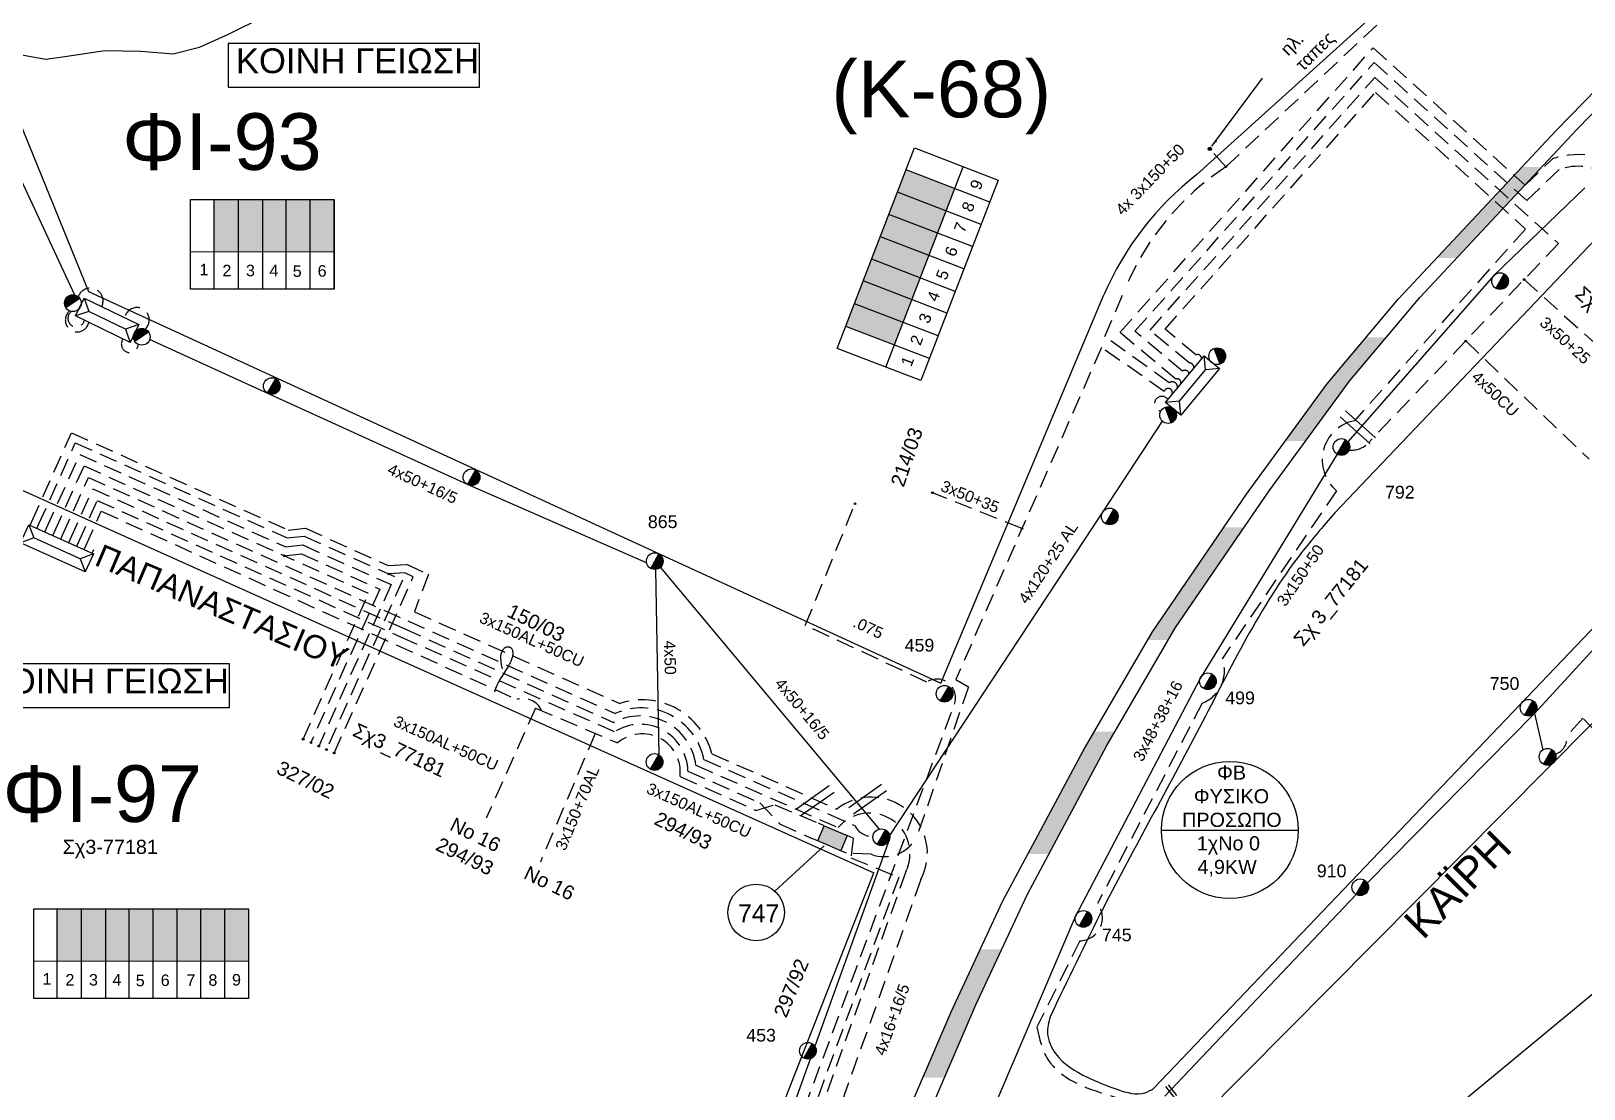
# Model space of a CAD drawing. Header units: millimetres. Extents: x 1421 to 7547, y 822 to 1873.
# Drawn here: x 6287.5 to 6506.8, y 1411.5 to 1560.8 of the extents above; entities that cross this region are included whole.
import ezdxf
from ezdxf.enums import TextEntityAlignment as Align

# ---------------------------------------------------------------- set-up
doc = ezdxf.new("R2010")
doc.units = ezdxf.units.MM
doc.linetypes.add('DASHED', pattern=[19.05, 12.7, -6.35])
doc.layers.get('0').update_dxf_attribs({"lineweight": 30})
for name, color, linetype, lineweight in [('3x150+50', 7, 'Continuous', 30), ('3x48+38', 7, 'Continuous', 30), ('3x50+25', 7, 'DASHED', 30), ('3x50+35+13_5', 7, 'Continuous', 30), ('4x16+16_5', 7, 'Continuous', 30), ('4x50+16_5', 7, 'Continuous', 30), ('4x50AL', 7, 'Continuous', 30), ('4x50CU', 7, 'Continuous', 30), ('Link Box 4 Διευθύνσεων', 7, 'Continuous', 30), ('Pillar OTE', 7, 'Continuous', 30), ('TEXT_ΔΙΑΦΟΡΑ', 7, 'Continuous', 30), ('TEXT_ΚΑΛΩΔΙΩΝ', 7, 'Continuous', 30), ('Άγνωστα', 7, 'Continuous', 30), ('Άγνωστο εναέριο καλώδιο', 7, 'Continuous', 30), ('Άγνωστο Υπόγειο Καλώδιο', 7, 'DASHED', 30), ('Γυμνά εναέρια ΧΤ και ΦΟΠ (3Φ)   4x50+16AL', 7, 'Continuous', 30), ('Επιγραφές - Σχήματα', 7, 'Continuous', 30), ('Καλώδια ΧΤ   3x150+50CU', 7, 'DASHED', 30), ('Καλώδια ΧΤ   3x150+70AL', 7, 'DASHED', 30), ('Καλώδια ΧΤ   3x150AL+50CU', 7, 'DASHED', 30), ('Μηχανική τομή', 7, 'Continuous', 30), ('Στύλος ΦΜ', 7, 'Continuous', 30), ('Στύλος ΦΜ @ 1', 7, 'Continuous', 30), ('Συνδέσεις', 7, 'Continuous', 30), ('Συνεστραμμένα ΧΤ   3x70+54.6+25 AL', 7, 'SYN_LINE', 30), ('Συνεστραμμένα ΧΤ  4x120+25 AL', 7, 'SYN_LINE', 30), ('Τομή', 7, 'Continuous', 30), ('Υποσταθμός εναέριος 2 στύλων', 7, 'Continuous', 30), ('Υποσταθμός πόλεως', 7, 'Continuous', 30), ('Υπόβαθρο ΔΕΗ', 7, 'Continuous', 30), ('Υπόγεια Καλώδια Δικτύου ΧΤ   .075', 7, 'DASHED', 30)]:
    doc.layers.add(name, color=color, linetype=linetype, lineweight=lineweight)
doc.styles.add('arial', font='arial.ttf')
doc.styles.get("Standard").update_dxf_attribs({"font": 'arial.ttf'})
doc.linetypes.add('FRIDI', pattern='A,0.5,-0.001,["|",Standard,S=0.5,R=0,X=0,Y=0.16],-0.001', length=0.502)
doc.linetypes.add('SYN_LINE', pattern='A,0.5,-0.0001,["/\\/\\/\\/",Standard,S=0.1,R=0,X=0,Y=-0.05],-0.25', length=0.7501)
doc.dimstyles.new('ISO-25', dxfattribs={"dimtxt": 2.5, "dimasz": 2.5, "dimexe": 1.25, "dimexo": 0.625, "dimtad": 1, "dimtxsty": 'Standard', "dimcen": 2.5, "dimadec": 0, "dimazin": 0, "dimtfac": 1, "dimtmove": 0, "dimatfit": 3, "dimfxl": 0, "dimarcsym": 0})

# ---------------------------------------------------------------- blocks, each defined once
blk = doc.blocks.new('ΥΠΟΣΤΑΘΜΟΣ ΠΟΛΕΩΣ 9 ΑΝΑΧΩΡΗΣΕΩΝ')
at = {"layer": 'Υποσταθμός πόλεως', "ltscale": 40}
for p, q in [((-9.63, -2.82), (-9.63, -4)), ((-7.12, -2.82), (-7.12, -4)), ((-4.84, -2.82), (-4.84, -4)), ((-2.36, -2.82), (-2.36, -4)), ((0.09, -2.82), (0.09, -4)), ((2.55, -2.82), (2.55, -4)), ((5.02, -2.82), (5.02, -4)), ((7.48, -2.82), (7.48, -4)), ((9.61, -2.82), (9.61, -4))]:
    blk.add_line(p, q, dxfattribs=at)
blk.add_lwpolyline([(-10.02, 2.82), (10.02, 2.82), (10.02, -2.82), (-10.02, -2.82)], close=True, dxfattribs=at)
for points in [[(-7.21, 0), (-10.02, 2.82)], [(-10.02, -2.82), (-7.21, 0)], [(-7.21, 0), (7.21, 0)], [(7.21, 0), (10.02, 2.82)], [(10.02, -2.82), (7.21, 0)]]:
    blk.add_lwpolyline(points, dxfattribs=at)
at = {"layer": 'Υποσταθμός πόλεως', "linetype": 'SYN_LINE', "ltscale": 40, "flags": 1}
for tag, p in [('ΜΕΤΑΣΧΗΜΑΤΙΣΜΟΣ', (10.79, 1.71)), ('ΙΣΧΥΣ', (10.77, -1.08)), ('ΑΡΙΘΜΟΣ', (10.89, -3.8))]:
    blk.add_attdef(tag, p, '', height=1.8, dxfattribs=at)
blk = doc.blocks.new('ΥΠΟΣΤΑΘΜΟΣ ΕΝΑΕΡΙΟΣ ΕΠΙ 2 ΣΤΥΛΩΝ')
at = {"layer": 'Υποσταθμός εναέριος 2 στύλων', "linetype": 'Continuous', "lineweight": -3}
for points in [[(-11.97, -2.11, 0.574793), (-8.45, -0.07, 0.268822), (-9.64, 1.98)], [(9.68, -2.15, 0.574793), (13.19, -0.1, 0.268822), (12.01, 1.95)]]:
    blk.add_hatch(color=256, dxfattribs=at).paths.add_polyline_path(points)
for p, q in [((-11.97, -2.11), (-9.64, 1.98)), ((9.68, -2.15), (12.01, 1.95))]:
    blk.add_line(p, q, dxfattribs=at)
for centre in [(-10.81, -0.07), (10.84, -0.1)]:
    blk.add_circle(centre, 2.36, dxfattribs=at)
at = {"layer": 'Υποσταθμός πόλεως', "linetype": 'Continuous', "lineweight": -3, "ltscale": 40}
blk.add_lwpolyline([(-8.57, 2.82), (8.57, 2.82), (8.57, -2.82), (-8.57, -2.82)], close=True, dxfattribs=at)
for points in [[(-5.75, 0), (-8.57, 2.82)], [(-8.57, -2.82), (-5.75, 0)], [(-5.75, 0), (5.75, 0)], [(5.75, 0), (8.57, 2.82)], [(8.57, -2.82), (5.75, 0)]]:
    blk.add_lwpolyline(points, dxfattribs=at)
at = {"layer": 'Υποσταθμός εναέριος 2 στύλων', "ltscale": 40, "flags": 1}
for tag, p in [('ΜΕΤΑΣΧΗΜΑΤΙΣΜΟΣ', (14.09, 2.51)), ('ΙΣΧΥΣ', (14.07, -0.28)), ('ΑΡΙΘΜΟΣ', (14.19, -3))]:
    blk.add_attdef(tag, p, '', height=1.8, dxfattribs=at)
blk = doc.blocks.new('ΥΠΑΡΧΩΝ ΤΣΙΜΕΝΤΕΝΙΟΣ ΣΤΥΛΟΣ')
at = {"layer": 'Στύλος ΦΜ'}
blk.add_hatch(color=7, dxfattribs=at).paths.add_polyline_path([(-1.29, -2.28, 0.574793), (2.62, 0, 0.268822), (1.3, 2.27)])
at = {"layer": 'Στύλος ΦΜ', "color": 7}
blk.add_line((-1.29, -2.28), (1.3, 2.27), dxfattribs=at)
blk.add_circle((0, 0), 2.62, dxfattribs=at)
at = {"layer": 'Στύλος ΦΜ', "flags": 4}
for tag, p in [('ΑΡΙΘΜΟΣ', (-4.68, 8.05)), ('ΤΥΠΟΣ', (-4.91, 3.03))]:
    blk.add_attdef(tag, p, '', height=4, dxfattribs=at)
blk = doc.blocks.new('LINK BOX 4 ΑΝΑΧΩΡΗΣΕΩΝ')
at = {"layer": 'Link Box 4 Διευθύνσεων', "lineweight": -3, "ltscale": 40}
blk.add_hatch(color=256, dxfattribs=at).paths.add_polyline_path([(-3.54, 0), (-3.54, -4.67), (3.54, -4.67), (3.54, 0)])
for p, q in [((-3.54, 0), (-5.33, 0)), ((5.33, 0), (3.54, 0)), ((-3.54, -4.67), (-5.33, -4.67)), ((5.33, -4.67), (3.54, -4.67))]:
    blk.add_line(p, q, dxfattribs=at)
blk.add_lwpolyline([(-3.54, -4.67), (-3.54, 0), (3.54, 0), (3.54, -4.67)], close=True, dxfattribs=at)
blk = doc.blocks.new('_ΣΥΝΔΕΣΗ')
at = {"layer": 'Συνδέσεις', "linetype": 'SYN_LINE', "ltscale": 40}
blk.add_hatch(color=256, dxfattribs=at).paths.add_polyline_path([(0.5, -0.01, 1), (-0.5, -0.01, 1)])
at = {"layer": 'Συνδέσεις'}
blk.add_circle((0, -0.01), 0.5, dxfattribs=at)
blk = doc.blocks.new('ΜΗΧΑΝΙΚΗ ΤΟΜΗ')
at = {"layer": 'Μηχανική τομή', "lineweight": -3, "ltscale": 40}
for p, q in [((-3.78, 1.15), (3.8, 1.15)), ((3.8, -0.4), (-3.78, -0.4))]:
    blk.add_line(p, q, dxfattribs=at)
blk = doc.blocks.new('ΤΟΜΗ')
at = {"layer": 'Τομή', "lineweight": -3, "ltscale": 40}
for p, q in [((-11.37, 1.1), (11.37, 1.1)), ((11.37, -3.57), (-11.37, -3.57))]:
    blk.add_line(p, q, dxfattribs=at)

msp = doc.modelspace()

# ---------------------------------------------------------------- hatches: boundary and pattern name
at = {"layer": 'Καλώδια ΧΤ   3x150+50CU', "linetype": 'DASHED', "lineweight": -3, "ltscale": 0.2}
h = msp.add_hatch(color=1, dxfattribs=at)
h.dxf.hatch_style = 1
h.paths.add_polyline_path([(6411.06, 1541.19), (6409.86, 1538.08), (6416.74, 1535.43), (6417.94, 1538.54)])
h = msp.add_hatch(color=5, dxfattribs=at)
h.dxf.hatch_style = 1
h.paths.add_polyline_path([(6409.86, 1538.08), (6408.66, 1534.96), (6415.54, 1532.31), (6416.74, 1535.43)])
h = msp.add_hatch(color=27, dxfattribs=at)
h.dxf.hatch_style = 1
h.paths.add_polyline_path([(6313.35, 1529.7), (6316.79, 1529.7), (6316.79, 1537.06), (6313.35, 1537.06)])
h = msp.add_hatch(color=6, dxfattribs=at)
h.dxf.hatch_style = 1
h.paths.add_polyline_path([(6316.79, 1529.7), (6320.23, 1529.7), (6320.23, 1537.06), (6316.79, 1537.06)])
h = msp.add_hatch(color=62, dxfattribs=at)
h.dxf.hatch_style = 1
h.paths.add_polyline_path([(6323.52, 1537.06), (6320.23, 1537.06), (6320.23, 1529.7), (6323.52, 1529.69)])
h = msp.add_hatch(color=5, dxfattribs=at)
h.dxf.hatch_style = 1
h.paths.add_polyline_path([(6326.91, 1529.69), (6326.91, 1537.06), (6323.52, 1537.06), (6323.52, 1529.69)])
h = msp.add_hatch(color=30, dxfattribs=at)
h.dxf.hatch_style = 1
h.paths.add_polyline_path([(6330.31, 1537.06), (6326.91, 1537.06), (6326.91, 1529.69), (6330.31, 1529.69)])
h = msp.add_hatch(color=133, dxfattribs=at)
h.dxf.hatch_style = 1
h.paths.add_polyline_path([(6408.66, 1534.96), (6407.44, 1531.8), (6414.32, 1529.14), (6415.54, 1532.31)])
h = msp.add_hatch(color=2, dxfattribs=at)
h.dxf.hatch_style = 1
h.paths.add_polyline_path([(6414.32, 1529.14), (6407.44, 1531.8), (6406.22, 1528.64), (6413.1, 1525.99)])
h = msp.add_hatch(color=6, dxfattribs=at)
h.dxf.hatch_style = 1
h.paths.add_polyline_path([(6406.22, 1528.64), (6405.03, 1525.56), (6411.91, 1522.91), (6413.1, 1525.99)])
h = msp.add_hatch(color=30, dxfattribs=at)
h.dxf.hatch_style = 1
h.paths.add_polyline_path([(6410.67, 1519.7), (6411.91, 1522.91), (6405.03, 1525.56), (6403.8, 1522.35)])
h = msp.add_hatch(color=27, dxfattribs=at)
h.dxf.hatch_style = 1
h.paths.add_polyline_path([(6409.43, 1516.49), (6410.67, 1519.7), (6403.8, 1522.35), (6402.56, 1519.14)])
h = msp.add_hatch(color=5, dxfattribs=at)
h.dxf.hatch_style = 1
h.paths.add_polyline_path([(6291.18, 1429.55), (6294.62, 1429.54), (6294.62, 1436.91), (6291.18, 1436.91)])
h = msp.add_hatch(color=85, dxfattribs=at)
h.dxf.hatch_style = 1
h.paths.add_polyline_path([(6294.62, 1429.54), (6298.06, 1429.54), (6298.06, 1436.91), (6294.62, 1436.91)])
h = msp.add_hatch(color=27, dxfattribs=at)
h.dxf.hatch_style = 1
h.paths.add_polyline_path([(6301.35, 1436.91), (6298.06, 1436.91), (6298.06, 1429.54), (6301.35, 1429.54)])
h = msp.add_hatch(color=6, dxfattribs=at)
h.dxf.hatch_style = 1
h.paths.add_polyline_path([(6304.74, 1429.53), (6304.74, 1436.91), (6301.35, 1436.91), (6301.35, 1429.54)])
h = msp.add_hatch(color=133, dxfattribs=at)
h.dxf.hatch_style = 1
h.paths.add_polyline_path([(6308.14, 1436.91), (6304.74, 1436.91), (6304.74, 1429.53), (6308.14, 1429.53)])
h = msp.add_hatch(color=50, dxfattribs=at)
h.dxf.hatch_style = 1
h.paths.add_polyline_path([(6311.47, 1436.91), (6308.14, 1436.91), (6308.14, 1429.53), (6311.47, 1429.53)])
h = msp.add_hatch(color=10, dxfattribs=at)
h.dxf.hatch_style = 1
h.paths.add_polyline_path([(6314.81, 1436.91), (6311.47, 1436.91), (6311.47, 1429.53), (6314.81, 1429.53)])
h = msp.add_hatch(color=151, dxfattribs=at)
h.dxf.hatch_style = 1
h.paths.add_polyline_path([(6318.13, 1436.9), (6314.79, 1436.9), (6314.79, 1429.53), (6318.13, 1429.53)])
at = {"layer": 'Υπόβαθρο ΔΕΗ', "lineweight": -3}
h = msp.add_hatch(color=256, dxfattribs=at)
h.dxf.hatch_style = 1
h.paths.add_polyline_path([(6439.45, 1459.96), (6440.58, 1461.9), (6437.65, 1461.9), (6436.09, 1459.21), (6428.29, 1444.65), (6431.25, 1444.65)])
h.paths.add_polyline_path([(6458.82, 1490.76), (6455.95, 1490.76), (6445.86, 1476.01), (6445.2, 1474.87), (6448.12, 1474.87), (6449.14, 1476.62)])
h.paths.add_polyline_path([(6473.64, 1511.36), (6478.9, 1517.62), (6476.1, 1517.62), (6470.53, 1511), (6464.67, 1502.98), (6467.51, 1502.98)])
h.paths.add_polyline_path([(6500.89, 1541.66), (6498.11, 1541.66), (6486.09, 1528.82), (6488.87, 1528.82)])
h = msp.add_hatch(color=256, dxfattribs=at)
h.dxf.hatch_style = 1
h.paths.add_polyline_path([(6382.67, 1330.39), (6384.36, 1334.58), (6381.27, 1334.58), (6379.14, 1329.3), (6373.88, 1316.07), (6376.97, 1316.07)])
h.paths.add_polyline_path([(6397.42, 1366.97), (6394.33, 1366.97), (6386.88, 1348.49), (6389.97, 1348.49)])
h.paths.add_polyline_path([(6408.56, 1394.59), (6410.58, 1399.3), (6407.53, 1399.3), (6405.05, 1393.54), (6399.94, 1380.88), (6403.03, 1380.88)])
h.paths.add_polyline_path([(6420.93, 1423.36), (6424.59, 1431.21), (6421.57, 1431.21), (6417.45, 1422.38), (6413.45, 1413.08), (6416.51, 1413.08)])

# ---------------------------------------------------------------- linework, layer by layer
at = {"lineweight": -3, "ltscale": 0.2}
msp.add_line((6447.14, 1448.03), (6466.47, 1448.03), dxfattribs=at)
msp.add_circle((6456.8, 1448.03), 9.67, dxfattribs=at)
at = {"layer": '3x150+50', "color": 5, "linetype": 'DASHED', "lineweight": -3, "ltscale": 0.2}
msp.add_lwpolyline([(6449.42, 1510.49, 0.641855), (6448.23, 1511.19), (6439.17, 1517.7), (6442.04, 1524.55, -0.148884), (6456.26, 1541.69), (6484.11, 1567.83), (6511.53, 1592.15), (6525.34, 1605.07), (6539.84, 1618.49), (6541.58, 1619.56), (6542.91, 1618.71), (6545, 1620.3)], format="xyb", dxfattribs=at)
at = {"layer": '3x150+50', "color": 2, "linetype": 'DASHED', "lineweight": -3, "ltscale": 0.2}
msp.add_lwpolyline([(6449.8, 1510.93, 0.76995), (6449.16, 1511.7), (6441.28, 1518.29), (6477.06, 1558.5), (6498.51, 1539.1)], format="xyb", dxfattribs=at)
at = {"layer": '3x150+50', "color": 133, "linetype": 'DASHED', "lineweight": -3, "ltscale": 0.2}
msp.add_lwpolyline([(6451.06, 1512.45, 0.533079), (6450.11, 1512.84), (6443.41, 1518.45), (6477.17, 1556.4), (6498.74, 1536.9)], format="xyb", dxfattribs=at)
at = {"layer": '3x150+50', "color": 6, "linetype": 'DASHED', "lineweight": -3, "ltscale": 0.2}
msp.add_lwpolyline([(6451.68, 1513.2, 0.532999), (6451.06, 1513.98), (6445.53, 1518.6), (6477.29, 1554.3), (6503.24, 1530.84)], format="xyb", dxfattribs=at)
at = {"layer": '3x150+50', "color": 30, "linetype": 'DASHED', "lineweight": -3, "ltscale": 0.2}
for points in [[(6452.8, 1514.55, 0.608372), (6452.01, 1515.11), (6447.65, 1518.76), (6477.4, 1552.19), (6498.57, 1532.89)], [(6498.57, 1532.89), (6474.4, 1505.82, 0.633773), (6471.89, 1495.95), (6455.73, 1472.23, -0.414952), (6452.91, 1465.96), (6438.1, 1437.66, -0.625695), (6435.62, 1432.4), (6429.55, 1420.18)]]:
    msp.add_lwpolyline(points, format="xyb", dxfattribs=at)
at = {"layer": '3x48+38', "color": 6, "lineweight": -3, "ltscale": 0.2}
msp.add_lwpolyline([(6471.98, 1501.1), (6452.6, 1469.45), (6434.98, 1435.76), (6423.03, 1407.89), (6415.81, 1389.79), (6406.66, 1369.73), (6402.4, 1358.01)], dxfattribs=at)
at = {"layer": '3x50+25', "color": 6, "lineweight": -3, "ltscale": 0.2}
msp.add_lwpolyline([(6498.39, 1525.76), (6511.6, 1513.86)], dxfattribs=at)
at = {"layer": '3x50+35+13_5', "color": 1, "linetype": 'DASHED', "lineweight": -3, "ltscale": 0.2}
msp.add_lwpolyline([(6427.45, 1490.59), (6414.79, 1495.66)], dxfattribs=at)
at = {"layer": '4x16+16_5', "color": 6, "lineweight": -3, "ltscale": 0.2}
msp.add_lwpolyline([(6385.61, 1382.57), (6408.71, 1446.69)], dxfattribs=at)
at = {"layer": '4x50+16_5', "color": 30, "lineweight": -3, "ltscale": 0.2}
for points in [[(6374.43, 1485.74), (6349.11, 1496.81), (6320.9, 1509.69), (6304.23, 1517.29)], [(6407.33, 1448.17), (6376.41, 1485.17)]]:
    msp.add_lwpolyline(points, dxfattribs=at)
at = {"layer": '4x50+16_5', "color": 133, "lineweight": -3, "ltscale": 0.2}
for points in [[(6476.24, 1440.56), (6499.84, 1464.47), (6517.87, 1484.11), (6538.42, 1505.77)], [(6447.64, 1410.47), (6474.65, 1438.93)]]:
    msp.add_lwpolyline(points, dxfattribs=at)
at = {"layer": '4x50AL', "color": 7, "lineweight": -3, "ltscale": 0.2}
msp.add_lwpolyline([(6375.68, 1484.83), (6376.13, 1458.66)], dxfattribs=at)
at = {"layer": '4x50CU', "color": 6, "linetype": 'DASHED', "lineweight": -3, "ltscale": 0.2}
msp.add_lwpolyline([(6490.12, 1517.09), (6507.57, 1500.39)], dxfattribs=at)
at = {"layer": 'Pillar OTE', "lineweight": -3, "ltscale": 40}
for points in [[(6413.16, 1511.49), (6401.36, 1516.03), (6412.27, 1544.34), (6424.09, 1539.78), (6413.16, 1511.49)], [(6408.23, 1513.39), (6419.16, 1541.68)], [(6422.89, 1536.69), (6411.08, 1541.24)], [(6421.67, 1533.53), (6409.86, 1538.08)], [(6310.02, 1524.42), (6310.02, 1537.06), (6330.31, 1537.06), (6330.31, 1524.4), (6310.02, 1524.42)], [(6313.35, 1524.42), (6313.35, 1537.06)], [(6316.79, 1524.42), (6316.79, 1537.06)], [(6320.23, 1524.41), (6320.23, 1537.06)], [(6323.52, 1524.41), (6323.52, 1537.06)], [(6326.91, 1524.41), (6326.91, 1537.06)], [(6330.31, 1524.4), (6330.31, 1537.06)], [(6420.47, 1530.41), (6408.66, 1534.96)], [(6419.25, 1527.25), (6407.44, 1531.8)], [(6310.02, 1529.71), (6330.31, 1529.69)], [(6418.03, 1524.09), (6406.22, 1528.64)], [(6416.84, 1521.01), (6405.03, 1525.56)], [(6415.6, 1517.8), (6403.8, 1522.35)], [(6414.36, 1514.59), (6402.56, 1519.14)], [(6287.85, 1424.27), (6287.85, 1436.91), (6318.18, 1436.91), (6318.18, 1424.24), (6287.85, 1424.27)], [(6291.18, 1424.27), (6291.18, 1436.91)], [(6294.62, 1424.26), (6294.62, 1436.91)], [(6298.06, 1424.26), (6298.06, 1436.91)], [(6301.35, 1424.26), (6301.35, 1436.91)], [(6304.74, 1424.25), (6304.74, 1436.91)], [(6308.14, 1424.25), (6308.14, 1436.91)], [(6311.47, 1424.25), (6311.47, 1436.91)], [(6314.86, 1424.24), (6314.86, 1436.91)], [(6287.85, 1429.55), (6318.18, 1429.52)]]:
    msp.add_lwpolyline(points, dxfattribs=at)
at = {"layer": 'Άγνωστα', "lineweight": -3}
msp.add_lwpolyline([(6354.09, 1470.78), (6353.94, 1471.37), (6353.86, 1471.88), (6353.83, 1472.29), (6353.85, 1472.64), (6353.9, 1472.92), (6353.98, 1473.14), (6354.06, 1473.32), (6354.15, 1473.46), (6354.23, 1473.58), (6354.31, 1473.67), (6354.37, 1473.74), (6354.44, 1473.79), (6354.5, 1473.83), (6354.56, 1473.86), (6354.63, 1473.88), (6354.69, 1473.89), (6354.76, 1473.89), (6354.84, 1473.89), (6354.91, 1473.89), (6354.99, 1473.88), (6355.07, 1473.86), (6355.14, 1473.84), (6355.2, 1473.81), (6355.27, 1473.77), (6355.32, 1473.72), (6355.36, 1473.67), (6355.4, 1473.6), (6355.44, 1473.53), (6355.46, 1473.45), (6355.48, 1473.37), (6355.5, 1473.28), (6355.51, 1473.18), (6355.52, 1473.09), (6355.52, 1472.98), (6355.52, 1472.87), (6355.51, 1472.76), (6355.49, 1472.64), (6355.47, 1472.51), (6355.44, 1472.38), (6355.4, 1472.25), (6355.36, 1472.11), (6355.3, 1471.97), (6355.24, 1471.81), (6355.16, 1471.65), (6355.07, 1471.48), (6354.98, 1471.3), (6354.87, 1471.11), (6354.74, 1470.91), (6354.61, 1470.69), (6354.46, 1470.47), (6354.31, 1470.23), (6354.15, 1469.99), (6354, 1469.75), (6353.85, 1469.52), (6353.71, 1469.28), (6353.58, 1469.06), (6353.47, 1468.85), (6353.37, 1468.65), (6353.28, 1468.46), (6353.21, 1468.29), (6353.14, 1468.14), (6353.09, 1468), (6353.05, 1467.88), (6353.01, 1467.79), (6352.99, 1467.71), (6352.97, 1467.65), (6352.95, 1467.61), (6352.94, 1467.58), (6352.93, 1467.56), (6352.93, 1467.55), (6352.93, 1467.55), (6352.93, 1467.54), (6352.93, 1467.54), (6352.93, 1467.54), (6352.93, 1467.54), (6352.93, 1467.54), (6352.93, 1467.54), (6352.93, 1467.54), (6352.93, 1467.54), (6352.93, 1467.54)], dxfattribs=at)
at = {"layer": 'Άγνωστο εναέριο καλώδιο', "color": 133, "lineweight": -3, "ltscale": 0.2}
msp.add_lwpolyline([(6499.84, 1464.47), (6501.04, 1459.36)], dxfattribs=at)
at = {"layer": 'Άγνωστο Υπόγειο Καλώδιο', "color": 5, "lineweight": -3, "ltscale": 0.2}
msp.add_lwpolyline([(6456.26, 1541.69), (6453.98, 1544.21)], dxfattribs=at)
at = {"layer": 'Άγνωστο Υπόγειο Καλώδιο', "color": 1, "lineweight": -3, "ltscale": 0.2}
msp.add_lwpolyline([(6448.61, 1509.51, 1.125058), (6447.54, 1509.97), (6438.67, 1516.16), (6418.1, 1469.3), (6419.88, 1468.23), (6412.61, 1447.17, -0.386833), (6406.13, 1444.61), (6406.13, 1444.61), (6402.68, 1444.75)], format="xyb", dxfattribs=at)
at = {"layer": 'Γυμνά εναέρια ΧΤ και ΦΟΠ (3Φ)   4x50+16AL', "color": 2, "lineweight": -3, "ltscale": 0.2}
msp.add_lwpolyline([(6506.94, 1538.69), (6494.08, 1526.32), (6473.49, 1502.85)], dxfattribs=at)
at = {"layer": 'Επιγραφές - Σχήματα', "color": 190, "lineweight": -3}
for points in [[(6315.33, 1552.9), (6350.84, 1552.9), (6350.84, 1559.08), (6315.33, 1559.08)], [(6279.98, 1465.32), (6315.5, 1465.32), (6315.5, 1471.5), (6279.98, 1471.5)]]:
    msp.add_lwpolyline(points, close=True, dxfattribs=at)
at = {"layer": 'Καλώδια ΧΤ   3x150+50CU', "color": 27, "lineweight": -3, "ltscale": 0.2}
msp.add_lwpolyline([(6294.14, 1523.33, -1.05877), (6297.47, 1521.95, 10.818735)], format="xyb", dxfattribs=at)
at = {"layer": 'Καλώδια ΧΤ   3x150+50CU', "color": 62, "lineweight": -3, "ltscale": 0.2}
msp.add_lwpolyline([(6293.23, 1521.26, 1.513133), (6295.01, 1520.02, -2.773593)], format="xyb", dxfattribs=at)
at = {"layer": 'Καλώδια ΧΤ   3x150+50CU', "color": 5, "lineweight": -3, "ltscale": 0.2}
msp.add_lwpolyline([(6300.71, 1520.37, -1.410124), (6303.58, 1518.75, 10.818735)], format="xyb", dxfattribs=at)
at = {"layer": 'Καλώδια ΧΤ   3x150+50CU', "color": 6, "lineweight": -3, "ltscale": 0.2}
msp.add_arc((6293.99, 1520.04), 1.67, 129.3587, 348.5363, dxfattribs=at)
at = {"layer": 'Καλώδια ΧΤ   3x150+50CU', "color": 30, "lineweight": -3, "ltscale": 0.2}
msp.add_arc((6301.43, 1516.66), 1.2, 144.0163, 357.2627, dxfattribs=at)
at = {"layer": 'Καλώδια ΧΤ   3x150+50CU', "color": 27, "lineweight": -3, "ltscale": 0.2}
msp.add_arc((6447.21, 1508.23), 1.04, 35.7239, 261.7194, dxfattribs=at)
at = {"layer": 'Καλώδια ΧΤ   3x150+70AL', "color": 2, "lineweight": -3, "ltscale": 0.2}
msp.add_lwpolyline([(6498.51, 1539.1), (6502.4, 1542.8, -0.274905), (6513.8, 1540.37), (6516.32, 1542.19, -0.367973), (6520.25, 1542.04, -1.541527)], format="xyb", dxfattribs=at)
at = {"layer": 'Καλώδια ΧΤ   3x150+70AL', "color": 133, "lineweight": -3, "ltscale": 0.2}
for points in [[(6498.74, 1536.9), (6503.31, 1541.28, -0.512812), (6513.83, 1534.1), (6537.59, 1509.3, -0.803636), (6539.85, 1507.6, 2.054828)], [(6513.75, 1456.38), (6506.68, 1463.81), (6504.37, 1461.29, -0.373325), (6502.79, 1458.76, -3.765791)]]:
    msp.add_lwpolyline(points, format="xyb", dxfattribs=at)
at = {"layer": 'Καλώδια ΧΤ   3x150+70AL', "color": 6, "lineweight": -3, "ltscale": 0.2}
msp.add_lwpolyline([(6503.24, 1530.84), (6476.37, 1502.69, -0.234226), (6473.67, 1501.7, -3.204103)], format="xyb", dxfattribs=at)
at = {"layer": 'Καλώδια ΧΤ   3x150+70AL', "color": 27, "lineweight": -3, "ltscale": 0.2}
msp.add_lwpolyline([(6367.17, 1461.67), (6359.42, 1443.5)], dxfattribs=at)
at = {"layer": 'Καλώδια ΧΤ   3x150+70AL', "color": 30, "lineweight": -3, "ltscale": 0.2}
msp.add_spline([(6429.55, 1420.18), (6431.11, 1415.63), (6439.76, 1410.59), (6444.22, 1409.35)], degree=3, dxfattribs=at)
at = {"layer": 'Καλώδια ΧΤ   3x150AL+50CU', "color": 151, "lineweight": -3, "ltscale": 0.2}
msp.add_lwpolyline([(6287.58, 1491.6), (6293.19, 1504.11), (6323.81, 1490.37), (6326.23, 1490.64), (6337.93, 1485.38), (6340.5, 1485.55), (6343.62, 1484.15), (6341.62, 1478.85), (6370.63, 1465.91, -0.432083), (6383.65, 1458.8), (6401.28, 1450.99, -0.809), (6413.16, 1441.04), (6400.54, 1405.51, -0.392826), (6395.74, 1397.77), (6391.3, 1385.49), (6373.06, 1393.11)], format="xyb", dxfattribs=at)
at = {"layer": 'Καλώδια ΧΤ   3x150AL+50CU', "color": 133, "lineweight": -3, "ltscale": 0.2}
for points in [[(6288.55, 1491.16), (6293.73, 1502.7), (6323.64, 1489.28), (6326.06, 1489.54), (6339.94, 1483.32), (6329.2, 1459.39)], [(6330.3, 1458.9), (6341.47, 1483.8), (6340.28, 1484.33), (6338, 1484.19)]]:
    msp.add_lwpolyline(points, dxfattribs=at)
at = {"layer": 'Καλώδια ΧΤ   3x150AL+50CU', "color": 50, "lineweight": -3, "ltscale": 0.2}
msp.add_lwpolyline([(6289.67, 1490.66), (6294.35, 1501.07), (6323.45, 1488.01), (6325.86, 1488.28), (6338.34, 1482.68), (6328.11, 1459.89)], dxfattribs=at)
at = {"layer": 'Καλώδια ΧΤ   3x150AL+50CU', "color": 10, "lineweight": -3, "ltscale": 0.2}
for points in [[(6290.8, 1490.15), (6294.97, 1499.44), (6323.25, 1486.75), (6325.66, 1487.02), (6336.74, 1482.05), (6327.01, 1460.38)], [(6325.92, 1460.87), (6335.14, 1481.42), (6323.25, 1486.75)]]:
    msp.add_lwpolyline(points, dxfattribs=at)
at = {"layer": 'Καλώδια ΧΤ   3x150AL+50CU', "color": 6, "lineweight": -3, "ltscale": 0.2}
msp.add_lwpolyline([(6291.92, 1489.65), (6295.59, 1497.81), (6340.68, 1477.58), (6370, 1464.49, -0.48179), (6382.52, 1457.99), (6403.82, 1448.68, 0.279497), (6406.4, 1447.09)], format="xyb", dxfattribs=at)
at = {"layer": 'Καλώδια ΧΤ   3x150AL+50CU', "color": 85, "lineweight": -3, "ltscale": 0.2}
msp.add_lwpolyline([(6293.04, 1489.15), (6296.2, 1496.2), (6340.18, 1476.47), (6369.77, 1463.2, -0.527935), (6381.39, 1457.18), (6401.5, 1448.37, -0.887636), (6411.04, 1442.16), (6398.45, 1406.96, -0.44743), (6394.4, 1399.67), (6389.65, 1384.88, -0.351086), (6386.81, 1377.68), (6373.21, 1339.81), (6373.9, 1337), (6372.82, 1334.2)], format="xyb", dxfattribs=at)
at = {"layer": 'Καλώδια ΧΤ   3x150AL+50CU', "color": 5, "lineweight": -3, "ltscale": 0.2}
for points in [[(6294.17, 1488.64), (6296.83, 1494.56), (6339.67, 1475.33), (6369.9, 1461.91, -0.58442), (6380.26, 1456.36), (6390.4, 1451.87), (6393.21, 1448.93), (6397.78, 1446.86)], [(6370.62, 1334.99), (6371.9, 1338.06), (6371.55, 1339.75), (6382.39, 1371), (6385, 1378.42, 0.463521), (6387.82, 1384.19), (6390.07, 1390.84), (6417.9, 1465.8, 0.718913), (6414.02, 1468.93)]]:
    msp.add_lwpolyline(points, format="xyb", dxfattribs=at)
at = {"layer": 'Καλώδια ΧΤ   3x150AL+50CU', "color": 27, "lineweight": -3, "ltscale": 0.2}
for points in [[(6295.21, 1488.17), (6297.4, 1493.05), (6356.1, 1466.47)], [(6358.74, 1465.26), (6351.78, 1449.73)]]:
    msp.add_lwpolyline(points, dxfattribs=at)
msp.add_lwpolyline([(6358.74, 1465.26), (6370.31, 1460.33, -0.682207), (6379.15, 1455.57), (6389.87, 1450.8), (6392.53, 1451.61), (6398.7, 1449)], format="xyb", dxfattribs=at)
at = {"layer": 'Καλώδια ΧΤ   3x150AL+50CU', "color": 5, "lineweight": -3, "ltscale": 0.2}
msp.add_lwpolyline([(6403.6, 1446.9), (6403.29, 1444.13), (6410.04, 1441.36), (6396.96, 1405.82)], dxfattribs=at)
at = {"layer": 'Καλώδια ΧΤ   3x150AL+50CU', "color": 27, "lineweight": -3, "ltscale": 0.2}
msp.add_arc((6356.96, 1463.68), 2.92, 24.4189, 107.1182, dxfattribs=at)
at = {"layer": 'Συνεστραμμένα ΧΤ   3x70+54.6+25 AL', "color": 6, "linetype": 'SYN_LINE', "lineweight": -3, "ltscale": 20}
msp.add_lwpolyline([(6280.32, 1552.02), (6293.6, 1523.58)], dxfattribs=at)
at = {"layer": 'Συνεστραμμένα ΧΤ  4x120+25 AL', "color": 27, "lineweight": -3, "ltscale": 20}
msp.add_lwpolyline([(6447.27, 1505.78), (6438.82, 1492.91), (6408.72, 1447.28)], dxfattribs=at)
at = {"layer": 'Υπόβαθρο ΔΕΗ', "lineweight": -3, "ltscale": 0.2}
msp.add_line((6346.98, 1290.43), (6406.53, 1442.01), dxfattribs=at)
at = {"layer": 'Υπόβαθρο ΔΕΗ', "linetype": 'Continuous', "lineweight": -3, "ltscale": 0.2}
for points in [[(6322.44, 1185.17), (6349.53, 1254.79), (6379.14, 1329.3), (6405.05, 1393.54), (6417.45, 1422.38), (6424.74, 1438.02), (6436.09, 1459.21), (6445.86, 1476.01), (6459.17, 1495.45), (6470.53, 1511), (6480.65, 1523.02), (6502.92, 1546.81), (6522.07, 1566.47), (6539.96, 1585.95), (6574.7, 1622.31), (6613.97, 1664.67), (6644.41, 1693.88), (6690, 1737.52), (6741.5, 1785.33), (6802.03, 1840.57)], [(6325.97, 1186.27), (6353.06, 1255.89), (6382.67, 1330.39), (6408.56, 1394.59), (6420.93, 1423.36), (6428.17, 1438.88), (6439.45, 1459.96), (6449.14, 1476.62), (6462.36, 1495.93), (6473.64, 1511.36), (6483.64, 1523.24), (6505.84, 1546.95), (6525, 1566.62), (6542.89, 1586.12), (6577.63, 1622.47), (6616.85, 1664.78), (6647.23, 1693.93), (6692.8, 1737.55), (6744.28, 1785.34), (6804.8, 1840.57)]]:
    msp.add_lwpolyline(points, dxfattribs=at)
at = {"layer": 'Υπόβαθρο ΔΕΗ', "lineweight": -3, "ltscale": 0.2}
for points in [[(6452.16, 1540.61), (6510.84, 1593.59), (6638.72, 1711.43)], [(6274.3, 1592.12), (6270.84, 1584.93), (6295.59, 1524.06), (6415.99, 1468.78), (6439.03, 1523.6)], [(6446.04, 1411.56), (6537.6, 1507.41), (6511.32, 1534.46), (6471.63, 1492.8)], [(6452.74, 1407.44), (6544.3, 1499.65), (6565.81, 1478.44), (6530.26, 1443.22), (6466.82, 1390.77)], [(6189.57, 1385.99), (6246.28, 1429.82), (6282.07, 1497.86), (6406.53, 1442.01)]]:
    msp.add_lwpolyline(points, dxfattribs=at)
at = {"layer": 'Υπόβαθρο ΔΕΗ', "linetype": 'FRIDI', "lineweight": -3, "ltscale": 0.5}
msp.add_lwpolyline([(6221.63, 1541), (6226.52, 1544.88), (6230.59, 1547.21), (6235.01, 1548.3), (6240.37, 1549), (6248.18, 1550.1), (6257.12, 1552.13), (6263.62, 1553.08), (6269.68, 1554.12), (6273.93, 1554.77), (6276.96, 1556.51), (6278.6, 1557.75), (6280.48, 1558.09), (6283.31, 1558.09), (6286.39, 1557.45), (6289.57, 1556.9), (6292.25, 1557.25), (6297.88, 1558.1), (6302.99, 1558), (6307.56, 1557.61), (6311.28, 1558.55), (6315.36, 1560.43), (6320.49, 1562.93)], dxfattribs=at)
at = {"layer": 'Υπόβαθρο ΔΕΗ', "lineweight": -3}
msp.add_lwpolyline([(6392.55, 1439.39), (6399.52, 1445.81)], dxfattribs=at)
msp.add_circle((6389.89, 1436.4), 4, dxfattribs=at)
at = {"layer": 'Υπόβαθρο ΔΕΗ', "lineweight": -3, "ltscale": 0.2}
msp.add_arc((6478.87, 1506.42), 43.39, 127.9971, 156.6678, dxfattribs=at)
for points in [[(6471.63, 1492.8), (6466.84, 1487.07), (6452.53, 1462.51), (6438.95, 1437.06), (6431.42, 1421.67)], [(6431.42, 1421.67), (6431.06, 1419.3), (6432.19, 1416.47), (6436.66, 1413.13), (6440.98, 1411.39), (6444.78, 1410.92), (6446.04, 1411.56)]]:
    msp.add_spline(points, degree=3, dxfattribs=at)
at = {"layer": 'Υπόγεια Καλώδια Δικτύου ΧΤ   .075', "color": 5, "lineweight": -3, "ltscale": 0.2}
msp.add_lwpolyline([(6414.02, 1468.93), (6396.84, 1476.93), (6403.86, 1494.11)], dxfattribs=at)

# ---------------------------------------------------------------- block references
at = {"layer": 'Link Box 4 Διευθύνσεων', "lineweight": -3, "xscale": 0.4999999999999996, "yscale": 0.4999999999999996, "zscale": 0.4999999999999996, "rotation": 336.7565664084485}
msp.add_blockref('LINK BOX 4 ΑΝΑΧΩΡΗΣΕΩΝ', (6401.15, 1447.95), dxfattribs=at)
at = {"layer": 'Μηχανική τομή', "lineweight": -3, "xscale": 0.2499999999999188, "yscale": 0.2499999999999188, "zscale": 0.2499999999999188, "rotation": 128.652645750245}
msp.add_blockref('ΜΗΧΑΝΙΚΗ ΤΟΜΗ', (6448.59, 1411.24), dxfattribs=at)
at = {"layer": 'Στύλος ΦΜ @ 1', "lineweight": -3, "ltscale": 40, "xscale": 0.4499999999998181, "yscale": 0.4499999999998181, "zscale": 0.4499999999998181}
for p in [(6494.97, 1525.54), (6321.48, 1510.72), (6349.69, 1497.84), (6439.84, 1492.31), (6375.55, 1457.64), (6501.68, 1458.37), (6407.58, 1447.02)]:
    msp.add_blockref('ΥΠΑΡΧΩΝ ΤΣΙΜΕΝΤΕΝΙΟΣ ΣΤΥΛΟΣ', p, dxfattribs=at)
at = {"layer": 'Στύλος ΦΜ @ 1', "lineweight": -3, "ltscale": 40}
ref = msp.add_blockref('ΥΠΑΡΧΩΝ ΤΣΙΜΕΝΤΕΝΙΟΣ ΣΤΥΛΟΣ', (6472.56, 1502.12), dxfattribs=dict(at, xscale=0.4499999999998181, yscale=0.4499999999998181, zscale=0.4499999999998181))
ref.add_attrib('ΤΥΠΟΣ', '792', (6478.72, 1494.84), dxfattribs={"layer": 'Στύλος ΦΜ', "height": 1.8, "flags": 4})
ref = msp.add_blockref('ΥΠΑΡΧΩΝ ΤΣΙΜΕΝΤΕΝΙΟΣ ΣΤΥΛΟΣ', (6375.58, 1486), dxfattribs=dict(at, xscale=0.4499999999998181, yscale=0.4499999999998181, zscale=0.4499999999998181))
ref.add_attrib('ΤΥΠΟΣ', '865', (6374.6, 1490.67), dxfattribs={"layer": 'Στύλος ΦΜ', "height": 1.8, "flags": 4})
ref = msp.add_blockref('ΥΠΑΡΧΩΝ ΤΣΙΜΕΝΤΕΝΙΟΣ ΣΤΥΛΟΣ', (6416.51, 1467.28), dxfattribs=dict(at, xscale=0.4499999999998181, yscale=0.4499999999998181, zscale=0.4499999999998181))
ref.add_attrib('ΤΥΠΟΣ', '459', (6410.87, 1473.23), dxfattribs={"layer": 'Στύλος ΦΜ', "height": 1.8, "flags": 4})
ref = msp.add_blockref('ΥΠΑΡΧΩΝ ΤΣΙΜΕΝΤΕΝΙΟΣ ΣΤΥΛΟΣ', (6453.7, 1469.04), dxfattribs=dict(at, xscale=0.4499999999998181, yscale=0.4499999999998181, zscale=0.4499999999998181))
ref.add_attrib('ΤΥΠΟΣ', '499', (6456.15, 1465.79), dxfattribs={"layer": 'Στύλος ΦΜ', "height": 1.8, "flags": 4})
ref = msp.add_blockref('ΥΠΑΡΧΩΝ ΤΣΙΜΕΝΤΕΝΙΟΣ ΣΤΥΛΟΣ', (6499, 1465.3), dxfattribs=dict(at, xscale=0.4499999999998181, yscale=0.4499999999998181, zscale=0.4499999999998181))
ref.add_attrib('ΤΥΠΟΣ', '750', (6493.51, 1467.82), dxfattribs={"layer": 'Στύλος ΦΜ', "height": 1.8, "flags": 4})
ref = msp.add_blockref('ΥΠΑΡΧΩΝ ΤΣΙΜΕΝΤΕΝΙΟΣ ΣΤΥΛΟΣ', (6475.23, 1439.95), dxfattribs=dict(at, xscale=0.4499999999998181, yscale=0.4499999999998181, zscale=0.4499999999998181))
ref.add_attrib('ΤΥΠΟΣ', '910', (6469.09, 1441.37), dxfattribs={"layer": 'Στύλος ΦΜ', "height": 1.8, "flags": 4})
ref = msp.add_blockref('ΥΠΑΡΧΩΝ ΤΣΙΜΕΝΤΕΝΙΟΣ ΣΤΥΛΟΣ', (6436.12, 1435.49), dxfattribs=dict(at, xscale=0.4499999999998181, yscale=0.4499999999998181, zscale=0.4499999999998181))
ref.add_attrib('ΤΥΠΟΣ', '745', (6438.74, 1432.33), dxfattribs={"layer": 'Στύλος ΦΜ', "height": 1.8, "flags": 4})
ref = msp.add_blockref('ΥΠΑΡΧΩΝ ΤΣΙΜΕΝΤΕΝΙΟΣ ΣΤΥΛΟΣ', (6397.21, 1416.87), dxfattribs=dict(at, xscale=0.4499999999998181, yscale=0.4499999999998181, zscale=0.4499999999998181))
ref.add_attrib('ΤΥΠΟΣ', '453', (6388.5, 1418.16), dxfattribs={"layer": 'Στύλος ΦΜ', "height": 1.8, "flags": 4})
at = {"layer": 'Συνδέσεις', "lineweight": -3}
for p, xscale, yscale, zscale in [((6453.98, 1544.21), 0.4777242751394019, 0.4777242751394019, 0.4777242751394019), ((6456.26, 1541.7), 0.25, 0.25, 0.25), ((6498.39, 1525.76), 0.25, 0.25, 0.25), ((6490.12, 1517.09), 0.25, 0.25, 0.25), ((6403.86, 1494.11), 0.25, 0.25, 0.25), ((6414.79, 1495.66), 0.25, 0.25, 0.25), ((6427.45, 1490.59), 0.25, 0.25, 0.25), ((6323.25, 1486.75), 0.25, 0.25, 0.25), ((6338, 1484.19), 0.25, 0.25, 0.25), ((6325.92, 1460.87), 0.25, 0.25, 0.25), ((6327.02, 1460.38), 0.25, 0.25, 0.25), ((6328.11, 1459.89), 0.25, 0.25, 0.25), ((6329.21, 1459.4), 0.25, 0.25, 0.25), ((6330.3, 1458.91), 0.25, 0.25, 0.25)]:
    msp.add_blockref('_ΣΥΝΔΕΣΗ', p, dxfattribs=dict(at, xscale=xscale, yscale=yscale, zscale=zscale))
at = {"layer": 'Τομή', "lineweight": -3}
for p, xscale, yscale, zscale, rotation in [((6475.09, 1505.12), 0.2499999999998871, 0.2499999999998871, 0.2499999999998871, 317.9789614338584), ((6398.06, 1452.44), 0.2499999999998872, 0.2499999999998872, 0.2499999999998872, 35.15405821049129), ((6405.46, 1452.65), 0.2499999999998872, 0.2499999999998872, 0.2499999999998872, 35.15405821049129)]:
    msp.add_blockref('ΤΟΜΗ', p, dxfattribs=dict(at, xscale=xscale, yscale=yscale, zscale=zscale, rotation=rotation))
at = {"layer": 'Υποσταθμός εναέριος 2 στύλων', "lineweight": -3}
for p, xscale, yscale, zscale, rotation in [((6298.24, 1520.01), 0.4999999999999998, 0.4999999999999998, 0.4999999999999998, 154.0559860168093), ((6451.52, 1510.8), 0.4999999999999997, 0.4999999999999997, 0.4999999999999997, 50.24489595761477)]:
    msp.add_blockref('ΥΠΟΣΤΑΘΜΟΣ ΕΝΑΕΡΙΟΣ ΕΠΙ 2 ΣΤΥΛΩΝ', p, dxfattribs=dict(at, xscale=xscale, yscale=yscale, zscale=zscale, rotation=rotation))
at = {"layer": 'Υποσταθμός πόλεως', "lineweight": -3, "xscale": 0.4999999999999996, "yscale": 0.4999999999999996, "zscale": 0.4999999999999996, "rotation": 155.8334942481838}
msp.add_blockref('ΥΠΟΣΤΑΘΜΟΣ ΠΟΛΕΩΣ 9 ΑΝΑΧΩΡΗΣΕΩΝ', (6291.14, 1487.81), dxfattribs=at)

# ---------------------------------------------------------------- texts
at = {"lineweight": -3, "ltscale": 30, "char_height": 1.63, "width": 11.2573, "attachment_point": 1}
for s, insert, rotation in [('9', (6420.03, 1538.86), 68.9313), ('8', (6418.86, 1535.75), 68.9313), ('7', (6417.77, 1532.83), 68.9313), ('6', (6416.46, 1529.44), 68.9313), ('5', (6415.22, 1526.15), 68.9313), ('4', (6413.96, 1523.1), 68.9313), ('3', (6412.77, 1520.01), 68.9313), ('2', (6411.57, 1516.91), 68.9313), ('1', (6410.28, 1513.93), 68.9313), ('1', (6289.1, 1427.83), 0.0036), ('2', (6292.33, 1427.7), 0.0036), ('3', (6295.66, 1427.7), 0.0036), ('4', (6298.97, 1427.7), 0.0036), ('5', (6302.27, 1427.61), 0.0036), ('6', (6305.79, 1427.64), 0.0036), ('7', (6309.42, 1427.64), 0.0036), ('8', (6312.53, 1427.67), 0.0036), ('9', (6315.86, 1427.7), 0.0036)]:
    msp.add_mtext(s, dxfattribs=dict(at, insert=insert, rotation=rotation))
for s, insert in [('1', (6311.26, 1527.98)), ('2', (6314.5, 1527.85)), ('3', (6317.83, 1527.85)), ('4', (6321.14, 1527.85)), ('5', (6324.44, 1527.77)), ('6', (6327.96, 1527.8))]:
    msp.add_mtext(s, dxfattribs=dict(at, insert=insert))
at = {"lineweight": -3, "ltscale": 40, "attachment_point": 1, "style": 'arial'}
for s, insert, char_height, width, rotation in [('{\\H1.083x;ΠΑΠΑΝΑΣΤΑΣΙΟΥ}', (6297.54, 1488.5), 3, 35.3422, 336.9122), ('{\\H1.083x;KAΪΡΗ}', (6481.03, 1435.45), 4, 24.5124, 45.1279)]:
    msp.add_mtext(s, dxfattribs=dict(at, insert=insert, char_height=char_height, width=width, rotation=rotation))
at = {"layer": 'TEXT_ΔΙΑΦΟΡΑ', "color": 7, "lineweight": -3}
note = msp.add_mtext_dynamic_manual_height_columns('ηλ. ', width=1.8, gutter_width=1.64, heights=[0.0453, 0], dxfattribs=dict(at, insert=(6461.32, 1556.09), char_height=1.8, attachment_point=1, rotation=44.6407))
for column, words in zip(note.columns.linked_columns, ['ταπες']):
    column.text = words
at = {"layer": 'TEXT_ΚΑΛΩΔΙΩΝ', "lineweight": -3, "ltscale": 0.2}
for s, rotation, p in [('4x 3x150+50', 46.0834, (6445.54, 1539.9)), ('3x50+25', 317.9696, (6504.18, 1517.17)), ('4x50CU', 316.2566, (6494.3, 1509.63)), ('4x50+16/5', 335.4646, (6342.79, 1496.95)), ('3x50+35', 337.9683, (6420.13, 1495.11)), ('4x120+25 AL', 56.5879, (6431.13, 1485.78)), ('3x150+50', 55.7384, (6466.77, 1484)), ('3x150AL+50CU', 335.9478, (6358.21, 1474.93)), ('.075', 335.045, (6405.75, 1476.62)), ('4x50', 271.54, (6377.74, 1472.38)), ('4x50+16/5', 309.8834, (6396.41, 1465.14)), ('3x48+38+16', 62.3906, (6446.63, 1463.43)), ('3x150AL+50CU', 335.9478, (6346.09, 1460.3)), ('3x150+70AL', 67.3114, (6364.63, 1451.12)), ('3x150AL+50CU', 335.9478, (6381.82, 1450.82)), ('4x16+16/5', 70.1907, (6409.09, 1421.27))]:
    msp.add_text(s, height=1.6, rotation=rotation, dxfattribs=at).set_placement(p, align=Align.MIDDLE_CENTER)
at = {"layer": 'Άγνωστα', "color": 7, "lineweight": -3, "insert": (6387.34, 1437.52), "char_height": 2.5, "attachment_point": 1}
msp.add_mtext_dynamic_manual_height_columns('747', width=1.8, gutter_width=12.5, heights=[0.0453], dxfattribs=at)
at = {"layer": 'Επιγραφές - Σχήματα', "color": 190, "lineweight": -3, "char_height": 3.5, "width": 35.1311, "attachment_point": 1}
for insert in [(6316.41, 1558.4), (6281.07, 1470.82)]:
    msp.add_mtext('KOINH ΓΕΙΩΣΗ', dxfattribs=dict(at, insert=insert))
at = {"layer": 'Υπόβαθρο ΔΕΗ', "lineweight": -3, "attachment_point": 1}
for s, width, heights, insert, char_height in [('(K-68)', 30.8332, [0], (6400.52, 1556.66), 8), ('ΦI-93', 30.8332, [0], (6300.35, 1549.24), 8), ('ΦI-97', 30.8332, [0], (6283.46, 1457.17), 8), ('{\\W8.64836; }ΦΒ \\P{\\W4.42067; }ΦΥΣΙΚΟ \\P{\\W2.28183; }ΠΡΟΣΩΠΟ', 17.2548, [9.11], (6448.29, 1457.14), 2), ('Σχ3-77181', 17.2548, [0], (6291.95, 1446.66), 2), ('{\\W5.64925; }1χΝο 0\\P{\\W5.75643; }4,9KW', 17.2548, [0], (6447.76, 1447.16), 2)]:
    msp.add_mtext_dynamic_manual_height_columns(s, width=width, gutter_width=12.5, heights=heights, dxfattribs=dict(at, insert=insert, char_height=char_height))
at = {"layer": 'Υπόβαθρο ΔΕΗ', "lineweight": -3, "char_height": 2, "attachment_point": 1}
for s, insert, rotation in [('Σχ 3_77181', (6506.74, 1525), 318), ('214/03', (6408.84, 1496.98), 71.2766), ('Σχ 3_77181', (6465.62, 1475.07), 51.1336), ('150/03', (6355.42, 1480.06), 334.0708), ('Σχ3_77181', (6333.6, 1463.22), 334.7516), ('327/02', (6322.85, 1457.9), 334.0708), ('294/93', (6376.2, 1450.72), 334.0708), ('No 16', (6347.34, 1449.9), 334.0708), ('294/93', (6345.35, 1447.09), 334.0708), ('No 16', (6357.78, 1443.08), 334.0708), ('297/92', (6392.3, 1422.16), 67.7068)]:
    msp.add_mtext_dynamic_manual_height_columns(s, width=17.2548, gutter_width=12.5, heights=[0], dxfattribs=dict(at, insert=insert, rotation=rotation))

# ---------------------------------------------------------------- leaders
at = {"layer": 'Επιγραφές - Σχήματα', "lineweight": -3, "ltscale": 40}
msp.add_leader([(6454.28, 1544.58), (6461.4, 1554.18)], dimstyle='ISO-25', override={"dimasz": 1, "dimtad": 0}, dxfattribs=at)

doc.saveas('drawing.dxf')
